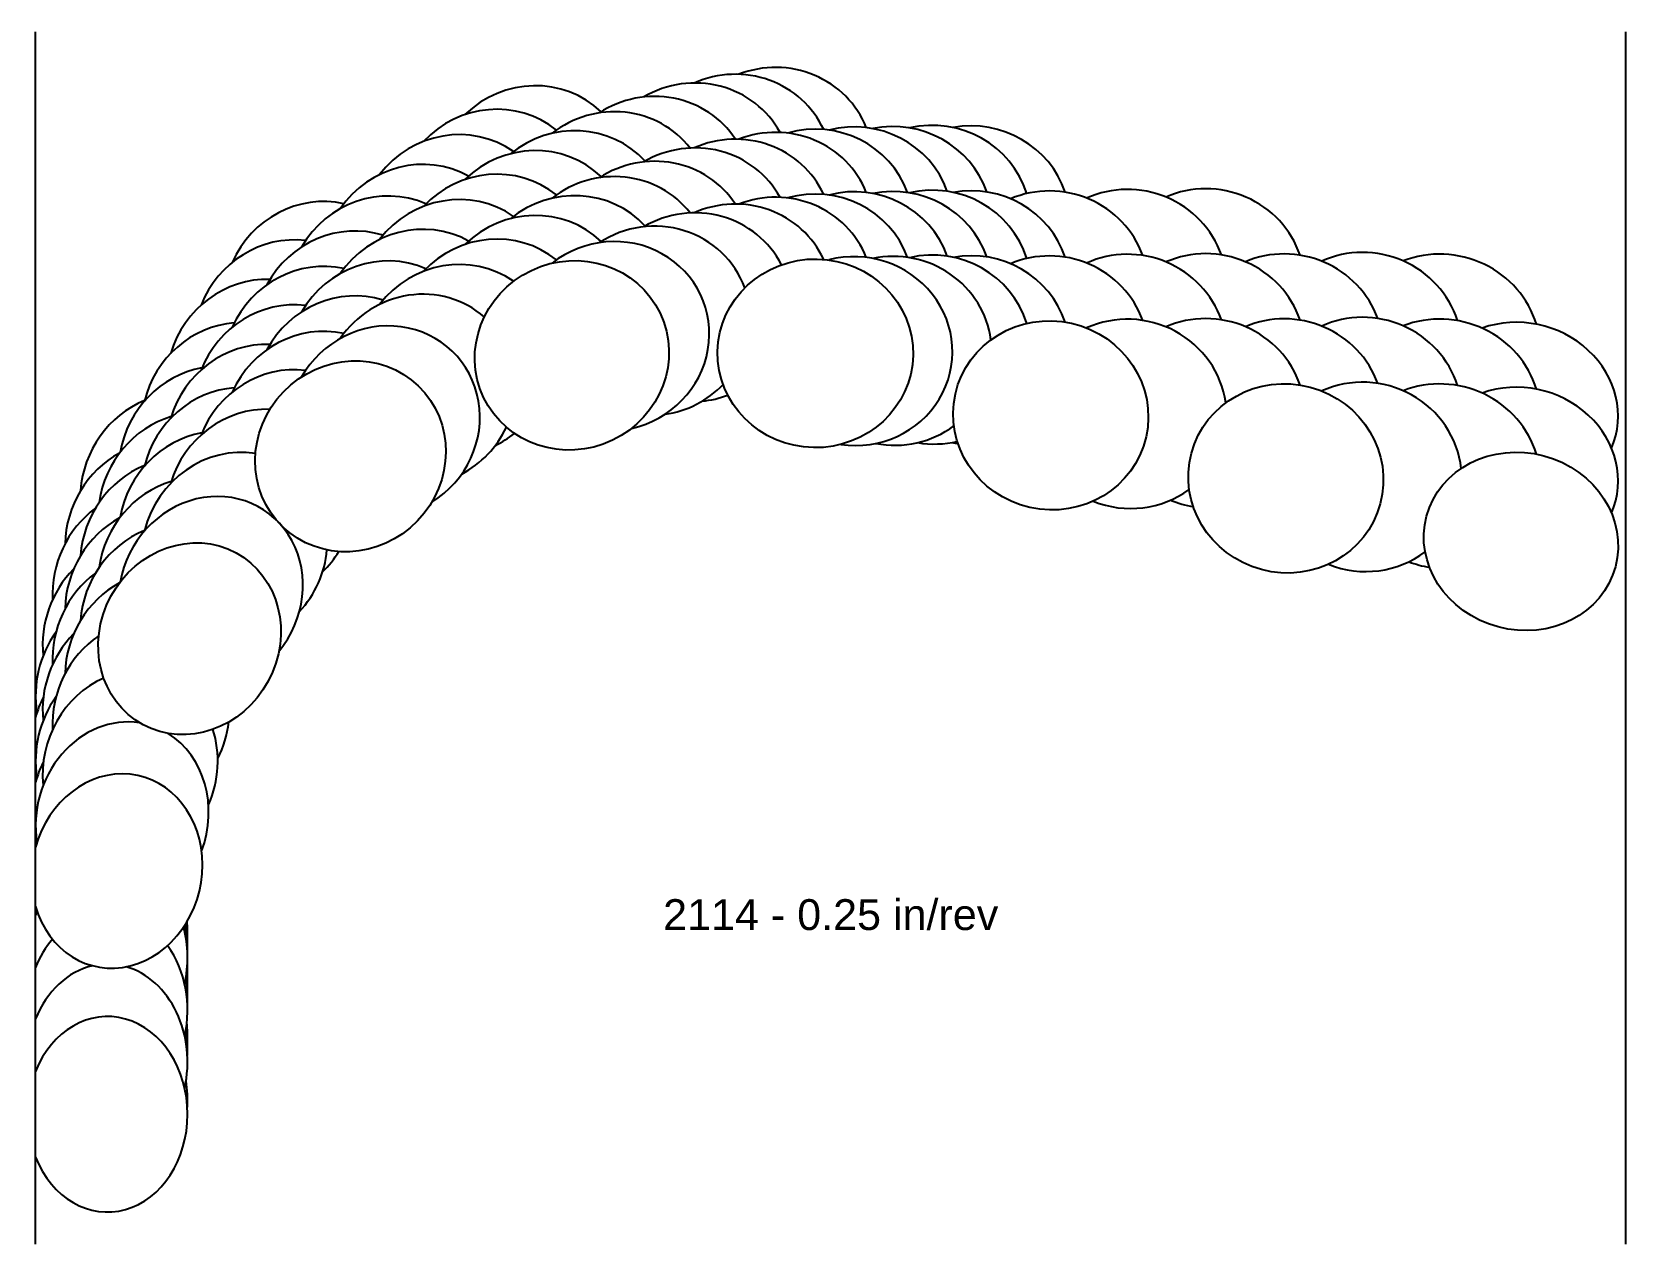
# Model space of a CAD drawing. Header units: inches. Extents: x -6.14 to 0.01, y -3.58 to 1.09.
import ezdxf
from ezdxf.enums import TextEntityAlignment as Align

# ---------------------------------------------------------------- set-up
doc = ezdxf.new("R2010")
doc.units = ezdxf.units.IN
doc.header["$MEASUREMENT"] = 0
for name, color, linetype, true_color in [('Blade_1', 30, 'Continuous', 0xff7f00), ('Blade_2', 7, 'Continuous', 0xcccc00), ('Blade_3', 7, 'Continuous', 0x00cc00), ('Blade_4', 7, 'Continuous', 0x00cccc), ('Blade_5', 7, 'Continuous', 0x0066cc), ('Blade_6', 190, 'Continuous', 0x7f00ff)]:
    doc.layers.add(name, color=color, linetype=linetype, true_color=true_color)
doc.layers.add('Gage_Line', color=7, linetype='Continuous')
doc.styles.get("Standard").update_dxf_attribs({"font": 'arial.ttf'})

msp = doc.modelspace()

# ---------------------------------------------------------------- linework, layer by layer
at = {"layer": 'Blade_1'}
for centre, major_axis, ratio, start_param, end_param in [((-4.0593, 0.3471), (0.3398, 0.162), 0.963052, 6.569554, 8.10831), ((-3.1218, 0.3548), (0.3764, -0.0074), 0.964896, 6.638377, 8.161667), ((-4.0593, 0.0971), (0.3398, 0.162), 0.963052, 6.569554, 8.10831), ((-3.1218, 0.1048), (0.3764, -0.0074), 0.964896, 6.638377, 8.161667), ((-2.2152, 0.1158), (0.3672, -0.083), 0.965875, 6.836652, 8.492813), ((-4.912, -0.0418), (0.2613, 0.2711), 0.951242, 6.727029, 8.14445), ((-1.3097, -0.1269), (0.3637, -0.0974), 0.965926, 6.877606, 8.534446), ((-2.2152, -0.1342), (0.3672, -0.083), 0.965875, 6.836652, 8.492813), ((-4.912, -0.2918), (0.2613, 0.2711), 0.951242, 6.727029, 8.14445), ((-0.4041, -0.3695), (0.3637, -0.0974), 0.906308, 6.14872, 8.504519), ((-1.3097, -0.3769), (0.3637, -0.0974), 0.965926, 6.877606, 8.534446), ((-0.4041, -0.6195), (0.3637, -0.0974), 0.906308, 6.14872, 8.504519), ((-5.5319, -0.7445), (0.1791, 0.3312), 0.913786, 7.018868, 8.244975), ((-5.5319, -0.9945), (0.1791, 0.3312), 0.913786, 7.018868, 8.244975), ((-5.8114, -1.6391), (0.0846, 0.3669), 0.867371, 7.577868, 7.803972), ((-5.8114, -1.8891), (0.0846, 0.3669), 0.867371, 7.577868, 7.803972), ((-5.8114, -2.1391), (0.0846, 0.3669), 0.867371, 2.140617, 7.803972), ((-5.8478, -2.5759), (0, 0.3765), 0.819152, 4.648786, 4.848595), ((-5.8478, -3.0759), (0, 0.3765), 0.819152, 2.024696, 7.400082), ((-5.8478, -2.8259), (0, 0.3765), 0.819152, 4.648786, 4.91362)]:
    msp.add_ellipse(centre, major_axis=major_axis, ratio=ratio, start_param=start_param, end_param=end_param, dxfattribs=at)
for centre, major_axis, ratio in [((-4.0593, -0.1529), (0.3398, 0.162), 0.963052), ((-3.1218, -0.1452), (0.3764, -0.0074), 0.964896), ((-2.2152, -0.3842), (0.3672, -0.083), 0.965875), ((-4.912, -0.5418), (0.2613, 0.2711), 0.951242), ((-1.3097, -0.6269), (0.3637, -0.0974), 0.965926), ((-0.4041, -0.8695), (0.3637, -0.0974), 0.906308), ((-5.5319, -1.2445), (0.1791, 0.3312), 0.913786)]:
    msp.add_ellipse(centre, major_axis=major_axis, ratio=ratio, dxfattribs=at)
at = {"layer": 'Blade_2'}
for centre, major_axis, ratio, start_param, end_param in [((-3.9046, 0.4209), (0.3502, 0.1382), 0.963403, 6.558101, 8.153567), ((-2.9698, 0.3635), (0.3744, -0.0397), 0.965125, 6.715101, 8.225465), ((-4.7824, 0.0926), (0.2732, 0.2591), 0.956544, 6.666057, 8.160147), ((-3.9046, 0.1709), (0.3502, 0.1382), 0.963403, 6.558101, 8.153567), ((-2.9698, 0.1135), (0.3744, -0.0397), 0.965125, 6.715101, 8.225465), ((-3.9046, -0.0791), (0.3502, 0.1382), 0.963403, 4.550404, 8.153567), ((-4.7824, -0.1574), (0.2732, 0.2591), 0.956544, 6.666057, 8.160147), ((-2.9698, -0.1365), (0.3744, -0.0397), 0.965125, 4.671686, 8.225465), ((-4.7824, -0.4074), (0.2732, 0.2591), 0.956544, 4.495429, 8.160147), ((-5.45, -0.5651), (0.1939, 0.3227), 0.920677, 6.958208, 8.254095), ((-5.45, -0.8151), (0.1939, 0.3227), 0.920677, 6.958208, 8.254095), ((-5.45, -1.0651), (0.1939, 0.3227), 0.920677, 4.551664, 8.254095), ((-5.7913, -1.438), (0.1009, 0.3627), 0.875695, 7.460198, 8.338751), ((-5.7913, -1.688), (0.1009, 0.3627), 0.875695, 7.460198, 8.338751), ((-5.7913, -1.938), (0.1009, 0.3627), 0.875695, 6.389222, 8.338751), ((-5.7913, -1.938), (0.1009, 0.3627), 0.875695, 4.611008, 6.028048), ((-5.8478, -2.3737), (0, 0.3765), 0.819152, 4.643766, 4.82), ((-5.8478, -2.8737), (0, 0.3765), 0.819152, 6.469583, 7.400082), ((-5.8478, -2.8737), (0, 0.3765), 0.819152, 4.44061, 6.046467), ((-5.8478, -2.6237), (0, 0.3765), 0.819152, 4.643766, 4.913078)]:
    msp.add_ellipse(centre, major_axis=major_axis, ratio=ratio, start_param=start_param, end_param=end_param, dxfattribs=at)
at = {"layer": 'Blade_3'}
for centre, major_axis, ratio, start_param, end_param in [((-3.7482, 0.4803), (0.359, 0.1135), 0.96374, 6.545462, 8.135753), ((-2.8189, 0.3645), (0.3735, -0.0476), 0.96533, 6.726644, 8.195001), ((-4.6469, 0.2141), (0.2845, 0.2466), 0.961563, 6.620591, 8.124704), ((-3.7482, 0.2303), (0.359, 0.1135), 0.96374, 6.545462, 8.135753), ((-2.8189, 0.1145), (0.3735, -0.0476), 0.96533, 6.726644, 8.195001), ((-1.9134, 0.1217), (0.3637, -0.0974), 0.965926, 6.86699, 8.557883), ((-4.6469, -0.0359), (0.2845, 0.2466), 0.961563, 6.620591, 8.124704), ((-3.7482, -0.0197), (0.359, 0.1135), 0.96374, 6.320458, 8.135753), ((-1.9134, -0.1283), (0.3637, -0.0974), 0.965926, 6.86699, 8.557883), ((-1.0078, -0.121), (0.3637, -0.0974), 0.965926, 6.837127, 8.558549), ((-2.8189, -0.1355), (0.3735, -0.0476), 0.96533, 6.531503, 8.195001), ((-4.6469, -0.2859), (0.2845, 0.2466), 0.961563, 6.417397, 8.124704), ((-1.9134, -0.3783), (0.3637, -0.0974), 0.965926, 6.670372, 8.557883), ((-1.0078, -0.371), (0.3637, -0.0974), 0.965926, 6.837127, 8.558549), ((-5.3589, -0.3952), (0.2083, 0.3136), 0.927314, 6.906236, 8.226075), ((-1.0078, -0.621), (0.3637, -0.0974), 0.965926, 6.643233, 8.558549), ((-5.3589, -0.6452), (0.2083, 0.3136), 0.927314, 6.906236, 8.226075), ((-3.7482, -0.0197), (0.359, 0.1135), 0.96374, 4.543927, 5.224867), ((-4.6469, -0.2859), (0.2845, 0.2466), 0.961563, 4.473837, 5.149368), ((-2.8189, -0.1355), (0.3735, -0.0476), 0.96533, 4.647689, 5.495239), ((-5.3589, -0.8952), (0.2083, 0.3136), 0.927314, 6.676522, 8.226075), ((-1.9134, -0.3783), (0.3637, -0.0974), 0.965926, 4.587516, 5.629333), ((-5.3589, -0.8952), (0.2083, 0.3136), 0.927314, 4.537389, 5.245184), ((-1.0078, -0.621), (0.3637, -0.0974), 0.965926, 4.589304, 5.640209), ((-5.7604, -1.242), (0.117, 0.3579), 0.883786, 7.339411, 8.31735), ((-5.7604, -1.492), (0.117, 0.3579), 0.883786, 7.339411, 8.31735), ((-5.7604, -1.742), (0.117, 0.3579), 0.883786, 6.945138, 8.31735), ((-5.7604, -1.742), (0.117, 0.3579), 0.883786, 4.601807, 5.403577), ((-5.8478, -2.4254), (0, 0.3765), 0.819152, 4.648254, 4.909052), ((-5.8478, -2.6754), (0, 0.3765), 0.819152, 7.04091, 7.400082), ((-5.8478, -2.6754), (0, 0.3765), 0.819152, 4.445807, 5.435328)]:
    msp.add_ellipse(centre, major_axis=major_axis, ratio=ratio, start_param=start_param, end_param=end_param, dxfattribs=at)
at = {"layer": 'Blade_4'}
for centre, major_axis, ratio, start_param, end_param in [((-3.591, 0.5322), (0.3661, 0.088), 0.96406, 6.535347, 8.16055), ((-4.5062, 0.3295), (0.3002, 0.2273), 0.96194, 6.584417, 8.136969), ((-2.668, 0.3692), (0.3723, -0.0559), 0.965511, 6.718698, 8.242617), ((-3.591, 0.2822), (0.3661, 0.088), 0.96406, 6.535347, 8.16055), ((-4.5062, 0.0795), (0.3002, 0.2273), 0.96194, 6.584417, 8.136969), ((-2.668, 0.1192), (0.3723, -0.0559), 0.965511, 6.718698, 8.242617), ((-3.591, 0.0322), (0.3661, 0.088), 0.96406, 6.504669, 8.16055), ((-2.668, -0.1308), (0.3723, -0.0559), 0.965511, 6.718698, 8.242617), ((-4.5062, -0.1705), (0.3002, 0.2273), 0.96194, 6.584417, 8.136969), ((-5.259, -0.2285), (0.2223, 0.3039), 0.933695, 6.845397, 8.224212), ((-5.259, -0.4785), (0.2223, 0.3039), 0.933695, 6.845397, 8.224212), ((-3.591, 0.0322), (0.3661, 0.088), 0.96406, 4.572953, 4.843227), ((-5.259, -0.7285), (0.2223, 0.3039), 0.933695, 6.845397, 8.224212), ((-4.5062, -0.1705), (0.3002, 0.2273), 0.96194, 4.505451, 4.736712), ((-2.668, -0.1308), (0.3723, -0.0559), 0.965511, 4.694692, 5.105928), ((-5.7188, -1.0451), (0.1329, 0.3522), 0.891646, 7.224211, 8.310901), ((-5.259, -0.7285), (0.2223, 0.3039), 0.933695, 4.533065, 4.800397), ((-5.7188, -1.2951), (0.1329, 0.3522), 0.891646, 7.224211, 8.310901), ((-5.7188, -1.5451), (0.1329, 0.3522), 0.891646, 7.181026, 8.310901), ((-5.7188, -1.5451), (0.1329, 0.3522), 0.891646, 4.590107, 4.983319), ((-5.8478, -2.4736), (0, 0.3765), 0.819152, 7.357401, 7.400082), ((-5.8478, -2.4736), (0, 0.3765), 0.819152, 4.441162, 5.032247)]:
    msp.add_ellipse(centre, major_axis=major_axis, ratio=ratio, start_param=start_param, end_param=end_param, dxfattribs=at)
at = {"layer": 'Blade_5'}
for centre, major_axis, ratio, start_param, end_param in [((-3.4337, 0.5662), (0.3722, 0.0567), 0.964361, 6.553335, 8.131076), ((-4.3608, 0.428), (0.3147, 0.2066), 0.962317, 6.58231, 8.102332), ((-2.5171, 0.3668), (0.3709, -0.0645), 0.965664, 6.763667, 8.218069), ((-3.4337, 0.3162), (0.3722, 0.0567), 0.964361, 6.553335, 8.131076), ((-4.3608, 0.178), (0.3147, 0.2066), 0.962317, 6.58231, 8.102332), ((-2.5171, 0.1168), (0.3709, -0.0645), 0.965664, 6.763667, 8.218069), ((-1.6115, 0.1241), (0.3637, -0.0974), 0.965926, 6.85637, 8.546544), ((-3.4337, 0.0662), (0.3722, 0.0567), 0.964361, 6.553335, 8.131076), ((-5.1509, -0.0761), (0.2358, 0.2935), 0.939812, 6.808598, 8.179031), ((-4.3608, -0.072), (0.3147, 0.2066), 0.962317, 6.58231, 8.102332), ((-2.5171, -0.1332), (0.3709, -0.0645), 0.965664, 6.763667, 8.218069), ((-1.6115, -0.1259), (0.3637, -0.0974), 0.965926, 6.85637, 8.546544), ((-0.706, -0.1185), (0.3637, -0.0974), 0.939693, 6.803215, 8.517906), ((-5.1509, -0.3261), (0.2358, 0.2935), 0.939812, 6.808598, 8.179031), ((-1.6115, -0.3759), (0.3637, -0.0974), 0.965926, 6.85637, 8.546544), ((-0.706, -0.3685), (0.3637, -0.0974), 0.939693, 6.803215, 8.517906), ((-5.1509, -0.5761), (0.2358, 0.2935), 0.939812, 6.808598, 8.179031), ((-0.706, -0.6185), (0.3637, -0.0974), 0.939693, 6.803215, 8.517906), ((-2.5171, -0.1332), (0.3709, -0.0645), 0.965664, 4.670652, 4.731236), ((-5.6666, -0.8585), (0.1486, 0.3459), 0.899266, 7.130801, 8.276907), ((-1.6115, -0.3759), (0.3637, -0.0974), 0.965926, 4.577626, 4.819269), ((-5.6666, -1.1085), (0.1486, 0.3459), 0.899266, 7.130801, 8.276907), ((-0.706, -0.6185), (0.3637, -0.0974), 0.939693, 4.605809, 4.823759), ((-5.6666, -1.3585), (0.1486, 0.3459), 0.899266, 7.130801, 8.276907), ((-5.8478, -2.2782), (0, 0.3765), 0.819152, 4.449897, 4.556846)]:
    msp.add_ellipse(centre, major_axis=major_axis, ratio=ratio, start_param=start_param, end_param=end_param, dxfattribs=at)
at = {"layer": 'Blade_6'}
for centre, major_axis, ratio, start_param, end_param in [((-4.2116, 0.5196), (0.328, 0.1849), 0.962689, 6.566379, 8.125292), ((-3.277, 0.5927), (0.3757, 0.0248), 0.964641, 6.584887, 8.170162), ((-3.277, 0.3427), (0.3757, 0.0248), 0.964641, 6.584887, 8.170162), ((-4.2116, 0.2696), (0.328, 0.1849), 0.962689, 6.566379, 8.125292), ((-5.035, 0.0719), (0.2488, 0.2826), 0.945663, 6.762279, 8.177521), ((-3.277, 0.0927), (0.3757, 0.0248), 0.964641, 6.584887, 8.170162), ((-4.2116, 0.0196), (0.328, 0.1849), 0.962689, 6.566379, 8.125292), ((-5.035, -0.1781), (0.2488, 0.2826), 0.945663, 6.762279, 8.177521), ((-5.035, -0.4281), (0.2488, 0.2826), 0.945663, 6.762279, 8.177521), ((-5.6042, -0.6724), (0.164, 0.3389), 0.906648, 7.06751, 8.271898), ((-5.6042, -0.9224), (0.164, 0.3389), 0.906648, 7.06751, 8.271898), ((-5.6042, -1.1724), (0.164, 0.3389), 0.906648, 7.06751, 8.271898), ((-5.8205, -1.5845), (0.0683, 0.3703), 0.85882, 7.702317, 7.706324), ((-5.8205, -1.8345), (0.0683, 0.3703), 0.85882, 7.702317, 7.706324), ((-5.8205, -2.0845), (0.0683, 0.3703), 0.85882, 7.702317, 7.706324), ((-5.8478, -2.5216), (0, 0.3765), 0.819152, 4.640208, 4.776099), ((-5.8478, -2.7716), (0, 0.3765), 0.819152, 4.640208, 4.840497), ((-5.8478, -3.0216), (0, 0.3765), 0.819152, 4.640208, 4.91)]:
    msp.add_ellipse(centre, major_axis=major_axis, ratio=ratio, start_param=start_param, end_param=end_param, dxfattribs=at)
at = {"layer": 'Gage_Line'}
for p, q in [((-6.125, -3.5759), (-6.125, 1.0927)), ((0, -3.5759), (0, 1.0927))]:
    msp.add_line(p, q, dxfattribs=at)

# ---------------------------------------------------------------- texts
msp.add_text('2114 - 0.25 in/rev', height=0.11875).set_placement((-3.0625, -2.3069), align=Align.MIDDLE_CENTER)

doc.saveas('drawing.dxf')
